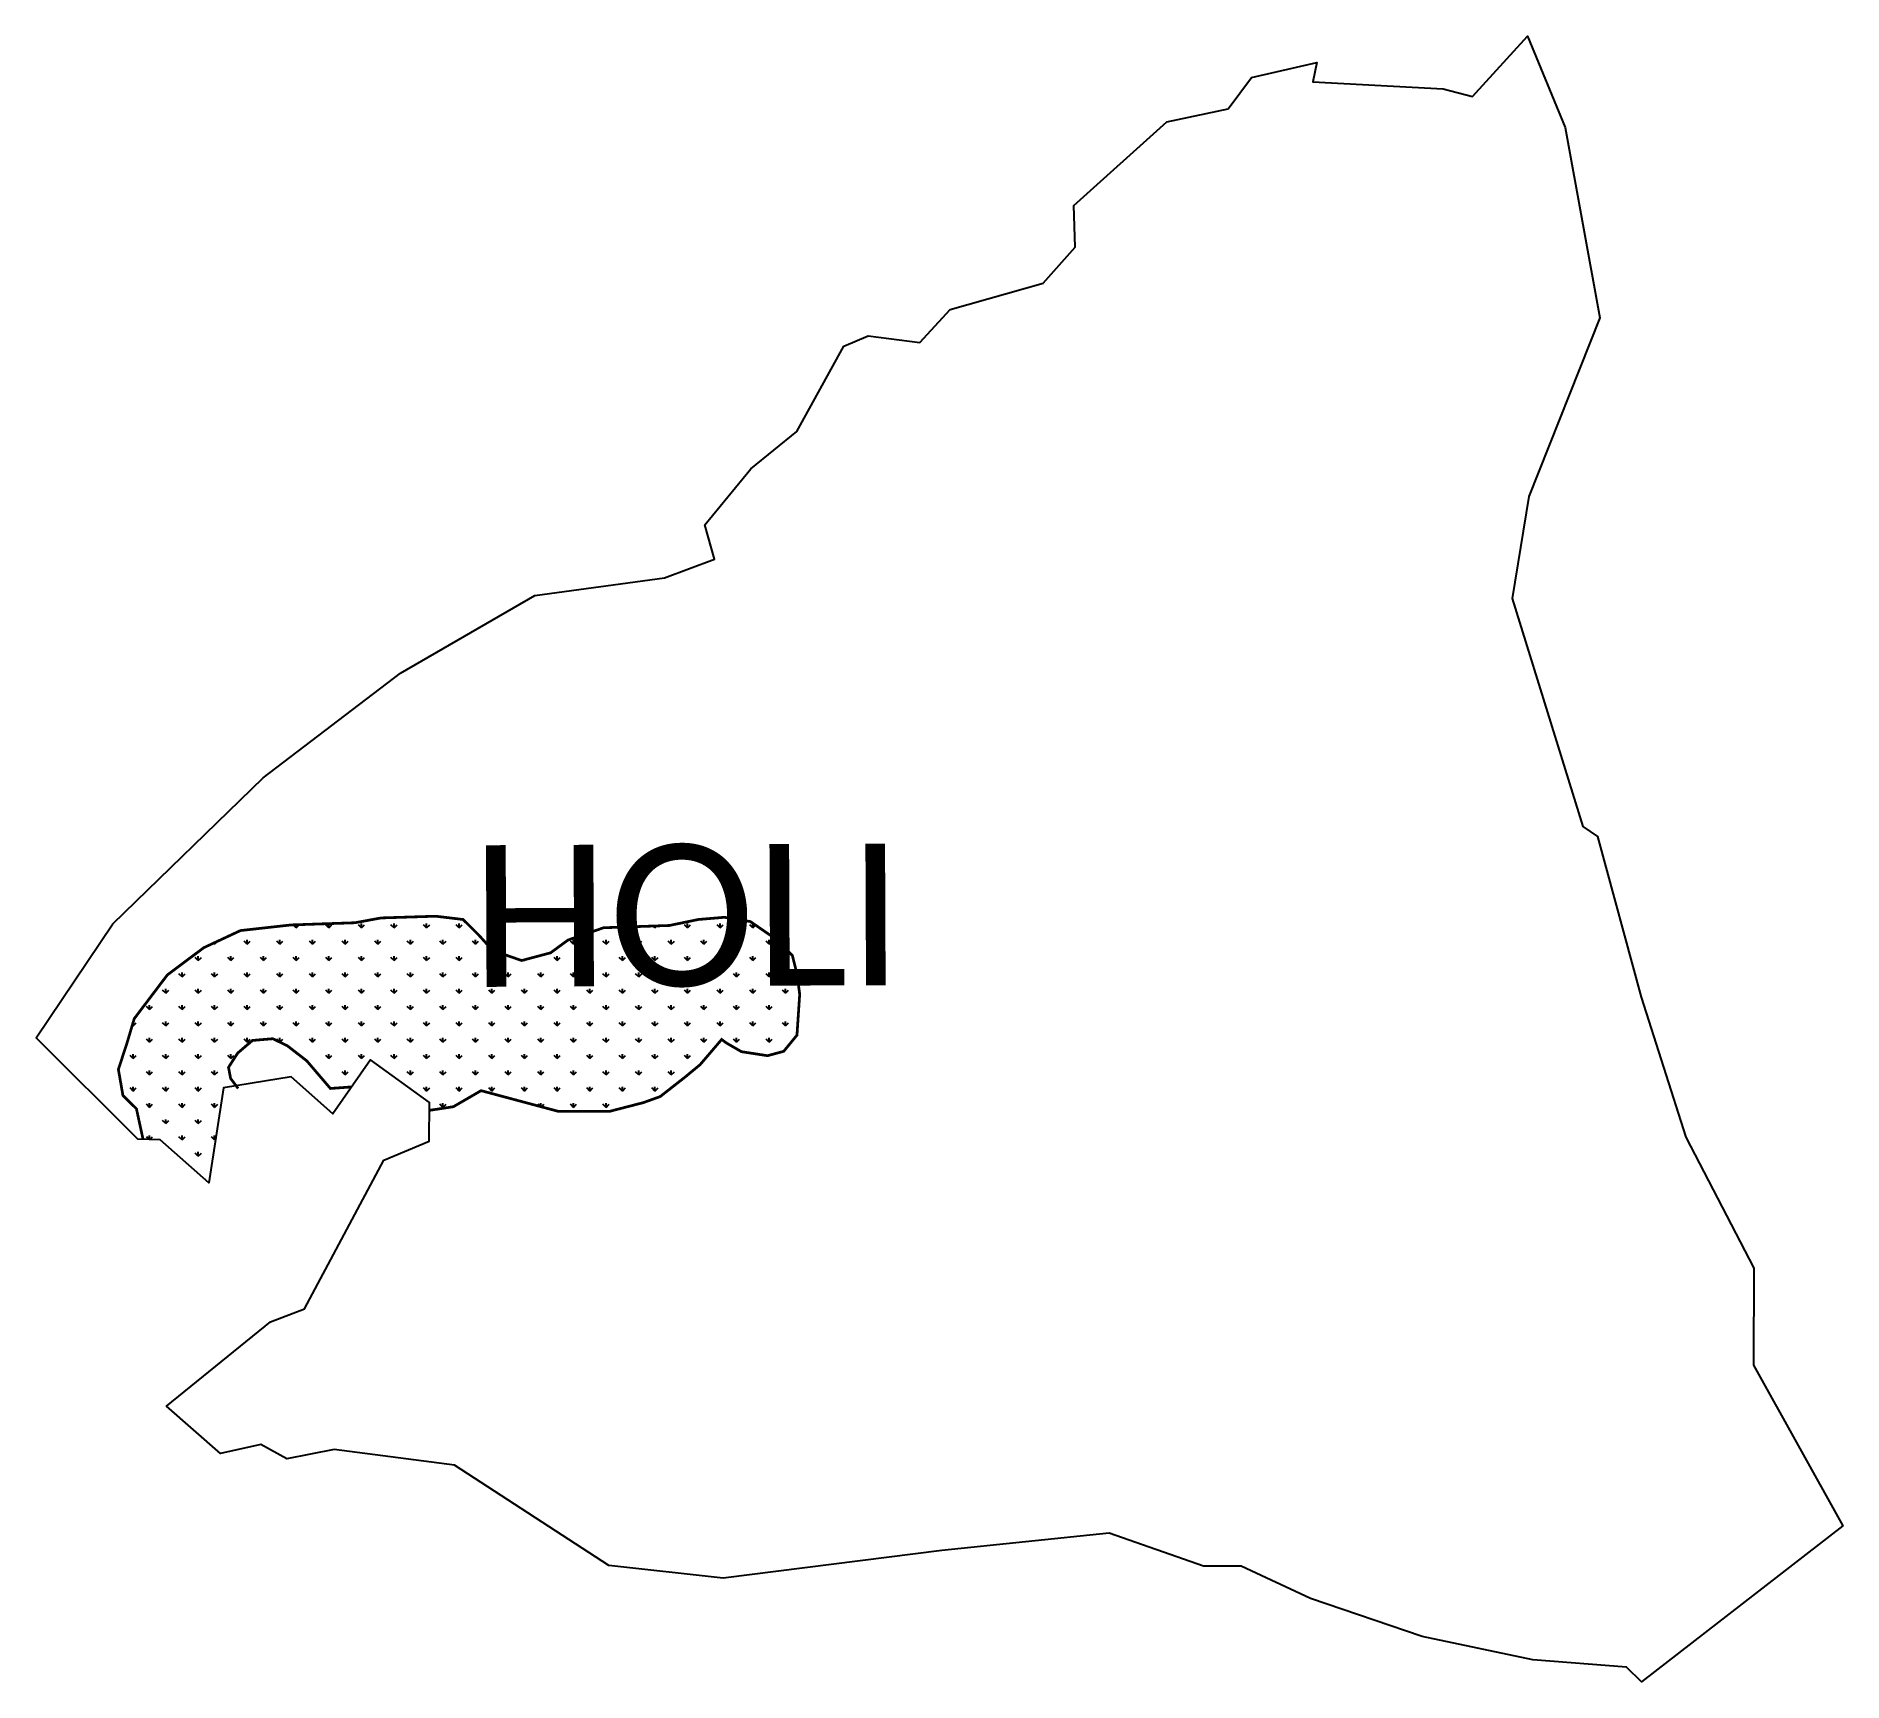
# Model space of a CAD drawing. Header units: metres. Extents: x 324242 to 326232, y 1837051 to 1838863.
import ezdxf

# ---------------------------------------------------------------- set-up
doc = ezdxf.new("R2010")
doc.units = ezdxf.units.M
doc.layers.add('MANGROOVES', color=112, linetype='Continuous')
doc.layers.add('VILLAGE NAME', color=250, linetype='Continuous')
doc.styles.get("Standard").update_dxf_attribs({"font": 'simplex.shx'})

msp = doc.modelspace()

# ---------------------------------------------------------------- hatches: boundary and pattern name
at = {"layer": 'MANGROOVES'}
h = msp.add_hatch(dxfattribs=at)
h.set_pattern_fill('GRASS', color=256)
h.paths.add_polyline_path([(325083, 1837808.2), (325080, 1837830.9), (325074.9, 1837851), (325054.7, 1837870.4), (325028.7, 1837888.3), (325000, 1837893), (324971.5, 1837890.6), (324939.5, 1837884), (324867.1, 1837881.5), (324827.9, 1837868), (324808.7, 1837853.9), (324776.8, 1837845.4), (324744.9, 1837856.5), (324729.5, 1837873.5), (324712.3, 1837890.6), (324682.1, 1837894.2), (324622.1, 1837892.3), (324593.2, 1837887), (324523, 1837884.6), (324467.2, 1837878.4), (324426.7, 1837859.5), (324386.6, 1837829.5), (324350.2, 1837781.4), (324341.6, 1837752.5), (324332.7, 1837725.6), (324337.7, 1837696.9), (324352.6, 1837682.1), (324359.9, 1837648.5), (324378.7, 1837648), (324432.5, 1837600.6), (324448.3, 1837705.1), (324462.4, 1837707.4), (324456.3, 1837715.6), (324454, 1837727.8), (324464.1, 1837743.5), (324480.4, 1837757.4), (324502.8, 1837759.3), (324518.8, 1837751.5), (324540.1, 1837735), (324566.2, 1837704.5), (324589.5, 1837706.2), (324610.3, 1837736.1), (324675.2, 1837689), (324675.2, 1837681.1), (324676.5, 1837680.6), (324701.6, 1837684.4), (324732.1, 1837702.1), (324817.2, 1837679.3), (324873.2, 1837679.2), (324910.8, 1837688.9), (324929.4, 1837695.6), (324956.6, 1837716.9), (324973.3, 1837730.7), (324997.1, 1837758.5), (325001.8, 1837754.9), (325018.9, 1837745), (325047.6, 1837740.6), (325065.4, 1837745.4), (325080, 1837763.2)])

# ---------------------------------------------------------------- linework, layer by layer
at = {"color": 3, "flags": 128}
for points in [[(325554.9, 1838783.2), (325580.7, 1838817.9), (325652.6, 1838834.5), (325648.1, 1838813.1), (325791.7, 1838805.2), (325824.1, 1838796.9), (325884.4, 1838863.4), (325925.8, 1838762.8), (325964.1, 1838553), (325885.8, 1838356.4), (325867.7, 1838244.1), (325945.6, 1837993.1), (325961.4, 1837981.8), (326009.8, 1837804.9), (326058.9, 1837651), (326133.9, 1837506.7), (326133.2, 1837399.8), (326231.8, 1837223), (326010.2, 1837051), (325993.5, 1837067.2), (325890.3, 1837075.3), (325768.4, 1837100.9), (325645.4, 1837143), (325569.3, 1837178.5), (325527.8, 1837178.3), (325423.7, 1837214.9), (325239.7, 1837195.8), (324998.9, 1837165.4), (324873, 1837179.2), (324702.9, 1837289.6), (324570.2, 1837306.8), (324518.2, 1837296.5), (324489.5, 1837312.3), (324445.3, 1837302.6), (324385.7, 1837354.7), (324500.4, 1837447.4), (324537.7, 1837461.7), (324625.1, 1837625.4), (324675, 1837646.5), (324675.2, 1837689), (324610.3, 1837736.1), (324569, 1837676.7), (324522.9, 1837717.4), (324448.3, 1837705.1), (324432.5, 1837600.6), (324378.7, 1837648), (324354.2, 1837648.7), (324242.1, 1837760.2), (324326.6, 1837885.8), (324492.2, 1838046.7), (324643.4, 1838162), (324791.5, 1838247.2), (324934, 1838266.7), (324989.3, 1838287.3), (324978.6, 1838325.1), (325029.1, 1838386.7), (325079.7, 1838427.9), (325131.5, 1838521.8), (325158.5, 1838533.5), (325215.4, 1838526), (325248.7, 1838562.4), (325351, 1838591.5), (325386.3, 1838631.1), (325385, 1838677), (325487.3, 1838768.9)], [(325487.3, 1838768.9), (325554.9, 1838783.2)]]:
    msp.add_lwpolyline(points, dxfattribs=at)
at = {"layer": 'MANGROOVES', "const_width": 3.02, "flags": 128}
for points in [[(324359.9, 1837648.5), (324352.6, 1837682.1), (324337.7, 1837696.9), (324332.7, 1837725.6), (324341.6, 1837752.5), (324350.2, 1837781.4), (324386.6, 1837829.5), (324426.7, 1837859.5), (324467.2, 1837878.4), (324523, 1837884.6), (324593.2, 1837887), (324622.1, 1837892.3), (324682.1, 1837894.2), (324712.3, 1837890.6), (324729.5, 1837873.5), (324744.9, 1837856.5), (324776.8, 1837845.4), (324808.7, 1837853.9), (324827.9, 1837868), (324867.1, 1837881.5), (324939.5, 1837884), (324971.5, 1837890.6), (325000, 1837893), (325028.7, 1837888.3), (325054.7, 1837870.4), (325074.9, 1837851), (325080, 1837830.9), (325083, 1837808.2), (325080, 1837763.2), (325065.4, 1837745.4), (325047.6, 1837740.6), (325018.9, 1837745), (325001.8, 1837754.9), (324997.1, 1837758.5), (324973.3, 1837730.7), (324956.6, 1837716.9), (324929.4, 1837695.6), (324910.8, 1837688.9), (324873.2, 1837679.2), (324817.2, 1837679.3), (324732.1, 1837702.1), (324701.6, 1837684.4), (324676.5, 1837680.6), (324675.2, 1837681.1)], [(324589.5, 1837706.2), (324566.2, 1837704.5), (324540.1, 1837735), (324518.8, 1837751.5), (324502.8, 1837759.3), (324480.4, 1837757.4), (324464.1, 1837743.5), (324454, 1837727.8), (324456.3, 1837715.6), (324464.6, 1837704.5)]]:
    msp.add_lwpolyline(points, dxfattribs=at)

# ---------------------------------------------------------------- texts
at = {"layer": 'VILLAGE NAME', "insert": (324720.9, 1837972.3), "char_height": 155.989, "attachment_point": 1, "rotation": 0.2435}
msp.add_mtext_dynamic_manual_height_columns('{\\fCalibri|b0|i0|c0|p34;HOLI}', width=1051.464, gutter_width=779.9, heights=[159.8], dxfattribs=at)

doc.saveas('drawing.dxf')
